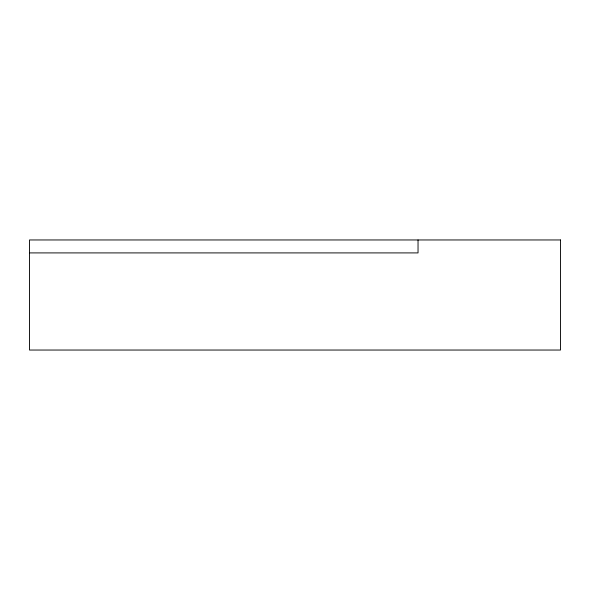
<?xml version="1.0" encoding="UTF-8"?>
<svg xmlns="http://www.w3.org/2000/svg" width="590" height="590" viewBox="0 0 590 590"><rect width="100%" height="100%" fill="white"/><g stroke="black" fill="none" stroke-linecap="round" stroke-linejoin="round"><path stroke-width="0.89" d="M29.5 252.911L418.037 252.911L418.037 239.96M560.5 239.96L29.5 239.96L29.5 350.04L560.5 350.04L560.5 239.96"/></g></svg>
